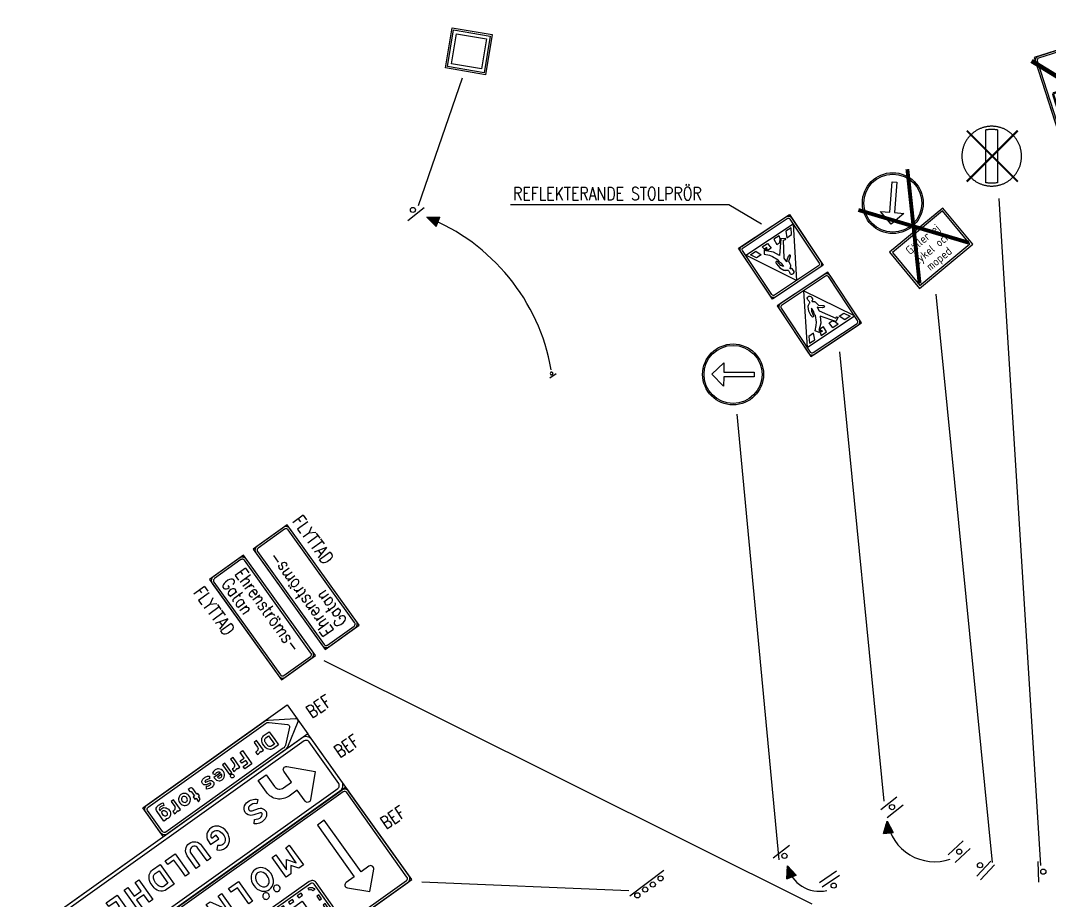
# Model space of a CAD drawing. Header units: metres. Extents: x 148128 to 148845, y 6395399 to 6395651.
# Drawn here: x 148128.3 to 148208.1, y 6395477.9 to 6395546.2 of the extents above; entities that cross this region are included whole.
import ezdxf
from ezdxf.enums import TextEntityAlignment as Align

# ---------------------------------------------------------------- set-up
doc = ezdxf.new("R2010")
doc.units = ezdxf.units.M
for name, color, linetype in [('M-BEF-SKYLTAR', 4, 'Continuous'), ('M-BEF-SKYLTAR-INMÄTT', 4, 'Continuous'), ('M-SKYLTAR', 3, 'Continuous')]:
    doc.layers.add(name, color=color, linetype=linetype)
doc.styles.add('ISO', font='iso.shx', dxfattribs={"height": 2.5})
doc.styles.add('SIMPLEX8', font='simplex.shx', dxfattribs={"width": 0.8})
doc.styles.add('TRAFIKAN', font='')
doc.styles.get('TRAFIKAN').set_extended_font_data('Swis721 BdOul BT')

# ---------------------------------------------------------------- blocks, each defined once
blk = doc.blocks.new('*U19')
blk.add_line((-0.397, 0.804), (-0.397, -0.796))
blk.add_circle((0, 0), 0.2)
blk = doc.blocks.new('*U18')
for p, q in [((-0.397, 0.804), (-0.397, -0.796)), ((0.397, 0.804), (0.397, -0.796))]:
    blk.add_line(p, q)
blk.add_circle((0, 0), 0.2)
blk = doc.blocks.new('A$C075E6345')
at = {"layer": 'M-SKYLTAR'}
h = blk.add_hatch(dxfattribs=at)
h.set_pattern_fill('ANSI31', color=1, scale=0.01, angle=20)
h.paths.add_polyline_path([(0, 0), (0, -1), (0.707, -0.707)])
at = {"layer": 'M-SKYLTAR', "color": 1}
for p, q in [((0, -1), (0, 0)), ((0, 0), (0.707, -0.707)), ((0, -1), (0.707, -0.707))]:
    blk.add_line(p, q, dxfattribs=at)
blk = doc.blocks.new('A$C0FEB2451')
at = {"layer": 'M-SKYLTAR'}
for points in [[(4.915, -5.398), (7.83, -3.982), (3.645, 4.636), (0.73, 3.22), (4.915, -5.398)], [(5.236, -5.242), (7.51, -4.138), (7.51, -4.138), (7.54, -4.119), (7.571, -4.1), (7.598, -4.075), (7.622, -4.052), (7.645, -4.025), (7.663, -3.996), (7.679, -3.964), (7.691, -3.931), (7.699, -3.899), (7.707, -3.868), (7.709, -3.831), (7.71, -3.799), (7.707, -3.761), (7.699, -3.729), (7.69, -3.694), (7.675, -3.661), (3.802, 4.312), (3.802, 4.312), (3.785, 4.347), (3.763, 4.376), (3.743, 4.402), (3.716, 4.425), (3.689, 4.447), (3.659, 4.468), (3.629, 4.482), (3.599, 4.495), (3.565, 4.506), (3.53, 4.513), (3.497, 4.517), (3.462, 4.515), (3.428, 4.511), (3.391, 4.505), (3.358, 4.493), (3.324, 4.48), (1.05, 3.376), (1.05, 3.376), (1.02, 3.357), (0.989, 3.338), (0.962, 3.313), (0.938, 3.29), (0.915, 3.263), (0.897, 3.234), (0.881, 3.202), (0.869, 3.169), (0.858, 3.136), (0.853, 3.106), (0.851, 3.069), (0.849, 3.032), (0.853, 2.999), (0.861, 2.967), (0.87, 2.932), (0.887, 2.896), (4.759, -5.077), (4.759, -5.077), (4.775, -5.109), (4.797, -5.138), (4.817, -5.164), (4.843, -5.191), (4.871, -5.209), (4.901, -5.23), (4.928, -5.245), (4.961, -5.257), (4.995, -5.268), (5.03, -5.275), (5.063, -5.279), (5.098, -5.277), (5.132, -5.273), (5.169, -5.267), (5.202, -5.255), (5.236, -5.242), (5.236, -5.242)], [(5.164, -5.095), (7.438, -3.99), (7.438, -3.99), (7.47, -3.967), (7.498, -3.942), (7.519, -3.912), (7.535, -3.88), (7.535, -3.88), (7.545, -3.843), (7.545, -3.803), (7.54, -3.767), (7.527, -3.733), (3.655, 4.24), (3.655, 4.24), (3.634, 4.274), (3.609, 4.302), (3.579, 4.323), (3.543, 4.341), (3.543, 4.341), (3.508, 4.347), (3.471, 4.349), (3.434, 4.343), (3.397, 4.33), (1.124, 3.225), (1.124, 3.225), (1.09, 3.205), (1.062, 3.18), (1.041, 3.15), (1.025, 3.118), (1.025, 3.118), (1.017, 3.078), (1.015, 3.041), (1.021, 3.005), (1.034, 2.968), (4.907, -5.006), (4.907, -5.006), (4.926, -5.036), (4.951, -5.064), (4.983, -5.088), (5.017, -5.103), (5.017, -5.103), (5.052, -5.109), (5.089, -5.111), (5.126, -5.105), (5.164, -5.095), (5.164, -5.095)], [(-0.096, 2.875), (-3.011, 1.459), (1.175, -7.159), (4.09, -5.743), (-0.096, 2.875)], [(-0.416, 2.719), (-2.69, 1.615), (-2.69, 1.615), (-2.721, 1.596), (-2.751, 1.577), (-2.779, 1.552), (-2.803, 1.528), (-2.826, 1.502), (-2.843, 1.473), (-2.86, 1.441), (-2.871, 1.408), (-2.88, 1.376), (-2.888, 1.344), (-2.89, 1.308), (-2.89, 1.276), (-2.888, 1.238), (-2.88, 1.206), (-2.871, 1.17), (-2.855, 1.138), (1.017, -6.835), (1.017, -6.835), (1.034, -6.87), (1.056, -6.899), (1.077, -6.925), (1.104, -6.948), (1.13, -6.97), (1.161, -6.991), (1.191, -7.005), (1.221, -7.018), (1.254, -7.029), (1.289, -7.036), (1.323, -7.04), (1.358, -7.038), (1.391, -7.034), (1.428, -7.028), (1.462, -7.016), (1.495, -7.003), (3.769, -5.899), (3.769, -5.899), (3.8, -5.88), (3.83, -5.861), (3.858, -5.836), (3.882, -5.813), (3.904, -5.786), (3.922, -5.757), (3.939, -5.726), (3.95, -5.692), (3.962, -5.659), (3.967, -5.629), (3.969, -5.592), (3.971, -5.555), (3.966, -5.522), (3.959, -5.49), (3.95, -5.455), (3.932, -5.419), (0.06, 2.554), (0.06, 2.554), (0.044, 2.586), (0.022, 2.615), (0.002, 2.641), (-0.023, 2.668), (-0.052, 2.686), (-0.082, 2.707), (-0.109, 2.722), (-0.142, 2.734), (-0.175, 2.745), (-0.21, 2.752), (-0.244, 2.755), (-0.279, 2.754), (-0.312, 2.75), (-0.349, 2.744), (-0.383, 2.732), (-0.416, 2.719), (-0.416, 2.719)], [(-0.345, 2.572), (-2.619, 1.467), (-2.619, 1.467), (-2.651, 1.444), (-2.678, 1.419), (-2.699, 1.389), (-2.716, 1.357), (-2.716, 1.357), (-2.726, 1.32), (-2.726, 1.28), (-2.72, 1.244), (-2.708, 1.21), (1.165, -6.763), (1.165, -6.763), (1.185, -6.797), (1.21, -6.825), (1.24, -6.846), (1.277, -6.864), (1.277, -6.864), (1.312, -6.87), (1.348, -6.872), (1.385, -6.866), (1.422, -6.853), (3.696, -5.748), (3.696, -5.748), (3.73, -5.728), (3.757, -5.703), (3.778, -5.673), (3.794, -5.641), (3.794, -5.641), (3.803, -5.601), (3.805, -5.565), (3.799, -5.528), (3.785, -5.491), (-0.087, 2.483), (-0.087, 2.483), (-0.106, 2.513), (-0.131, 2.541), (-0.163, 2.565), (-0.198, 2.58), (-0.198, 2.58), (-0.233, 2.586), (-0.27, 2.588), (-0.306, 2.582), (-0.345, 2.572), (-0.345, 2.572)]]:
    blk.add_lwpolyline(points, close=True, dxfattribs=at)
at = {"layer": 'M-SKYLTAR', "style": 'SIMPLEX8', "width": 0.8}
for s, rotation, p in [('Ehrenströms-', 115.98446, (5.877, -4.077)), ('Ehrenströms-', 295.98446, (-1.058, 1.554)), ('Gatan', 295.98446, (-2.217, 0.993)), ('Gatan', 115.98446, (7.036, -3.516))]:
    blk.add_text(s, height=1, rotation=rotation, dxfattribs=at).set_placement(p)
blk = doc.blocks.new('*U20')
for p, q in [((-0.797, 0.804), (-0.797, -0.796)), ((-0.397, 0.804), (-0.397, -0.796))]:
    blk.add_line(p, q)
blk.add_circle((0, 0), 0.2)
blk = doc.blocks.new('C1')
for points in [[(5.3, 5.36), (5.3, 5.5), (5.29, 5.64), (5.28, 5.77), (5.27, 5.91), (5.25, 6.05), (5.24, 6.18), (5.21, 6.31), (5.19, 6.44), (5.16, 6.57), (5.13, 6.7), (5.09, 6.83), (5.06, 6.96), (5.02, 7.08), (4.97, 7.21), (4.92, 7.33), (4.88, 7.45), (4.82, 7.57), (4.77, 7.69), (4.71, 7.8), (4.65, 7.92), (4.59, 8.03), (4.52, 8.14), (4.45, 8.25), (4.38, 8.36), (4.31, 8.46), (4.23, 8.57), (4.15, 8.67), (4.07, 8.78), (3.99, 8.87), (3.9, 8.97), (3.81, 9.06), (3.72, 9.16), (3.63, 9.25), (3.54, 9.33), (3.44, 9.42), (3.34, 9.5), (3.24, 9.58), (3.14, 9.66), (3.04, 9.74), (2.93, 9.81), (2.82, 9.88), (2.71, 9.95), (2.6, 10.02), (2.48, 10.08), (2.37, 10.14), (2.25, 10.2), (2.13, 10.25), (2.02, 10.31), (1.89, 10.36), (1.77, 10.4), (1.65, 10.45), (1.52, 10.49), (1.4, 10.52), (1.27, 10.56), (1.14, 10.59), (1.01, 10.62), (0.88, 10.64), (0.75, 10.67), (0.61, 10.68), (0.48, 10.7), (0.34, 10.71), (0.21, 10.72), (0.07, 10.73), (-0.07, 10.73), (-0.21, 10.73), (-0.35, 10.72), (-0.48, 10.71), (-0.62, 10.7), (-0.75, 10.68), (-0.89, 10.67), (-1.02, 10.64), (-1.15, 10.62), (-1.28, 10.59), (-1.41, 10.56), (-1.54, 10.52), (-1.66, 10.49), (-1.79, 10.45), (-1.91, 10.4), (-2.03, 10.36), (-2.16, 10.31), (-2.27, 10.25), (-2.39, 10.2), (-2.51, 10.14), (-2.62, 10.08), (-2.74, 10.02), (-2.85, 9.95), (-2.96, 9.88), (-3.07, 9.81), (-3.18, 9.74), (-3.28, 9.66), (-3.38, 9.58), (-3.48, 9.5), (-3.58, 9.42), (-3.68, 9.33), (-3.77, 9.25), (-3.86, 9.16), (-3.95, 9.06), (-4.04, 8.97), (-4.13, 8.87), (-4.21, 8.78), (-4.29, 8.67), (-4.37, 8.57), (-4.45, 8.46), (-4.52, 8.36), (-4.59, 8.25), (-4.66, 8.14), (-4.73, 8.03), (-4.79, 7.92), (-4.85, 7.8), (-4.91, 7.69), (-4.96, 7.57), (-5.02, 7.45), (-5.06, 7.33), (-5.11, 7.21), (-5.16, 7.08), (-5.2, 6.96), (-5.23, 6.83), (-5.27, 6.7), (-5.3, 6.57), (-5.33, 6.44), (-5.35, 6.31), (-5.38, 6.18), (-5.39, 6.05), (-5.41, 5.91), (-5.42, 5.77), (-5.43, 5.64), (-5.44, 5.5), (-5.44, 5.36), (-5.44, 5.22), (-5.43, 5.09), (-5.42, 4.95), (-5.41, 4.82), (-5.39, 4.68), (-5.38, 4.55), (-5.35, 4.42), (-5.33, 4.29), (-5.3, 4.16), (-5.27, 4.03), (-5.23, 3.9), (-5.2, 3.77), (-5.16, 3.65), (-5.11, 3.52), (-5.06, 3.4), (-5.02, 3.28), (-4.96, 3.16), (-4.91, 3.04), (-4.85, 2.93), (-4.79, 2.81), (-4.73, 2.7), (-4.66, 2.58), (-4.59, 2.47), (-4.52, 2.37), (-4.45, 2.26), (-4.37, 2.16), (-4.29, 2.05), (-4.21, 1.95), (-4.13, 1.86), (-4.04, 1.76), (-3.95, 1.67), (-3.86, 1.57), (-3.77, 1.48), (-3.68, 1.4), (-3.58, 1.31), (-3.48, 1.23), (-3.38, 1.15), (-3.28, 1.07), (-3.18, 0.99), (-3.07, 0.92), (-2.96, 0.85), (-2.85, 0.78), (-2.74, 0.71), (-2.62, 0.65), (-2.51, 0.59), (-2.39, 0.53), (-2.27, 0.48), (-2.16, 0.42), (-2.03, 0.37), (-1.91, 0.33), (-1.79, 0.28), (-1.66, 0.24), (-1.54, 0.21), (-1.41, 0.17), (-1.28, 0.14), (-1.15, 0.11), (-1.02, 0.09), (-0.89, 0.06), (-0.75, 0.05), (-0.62, 0.03), (-0.48, 0.02), (-0.35, 0.01), (-0.21, 0), (-0.07, 0), (0.07, 0), (0.21, 0.01), (0.34, 0.02), (0.48, 0.03), (0.61, 0.05), (0.75, 0.06), (0.88, 0.09), (1.01, 0.11), (1.14, 0.14), (1.27, 0.17), (1.4, 0.21), (1.52, 0.24), (1.65, 0.28), (1.77, 0.33), (1.89, 0.37), (2.02, 0.42), (2.13, 0.48), (2.25, 0.53), (2.37, 0.59), (2.48, 0.65), (2.6, 0.71), (2.71, 0.78), (2.82, 0.85), (2.93, 0.92), (3.04, 0.99), (3.14, 1.07), (3.24, 1.15), (3.34, 1.23), (3.44, 1.31), (3.54, 1.4), (3.63, 1.48), (3.72, 1.57), (3.81, 1.67), (3.9, 1.76), (3.99, 1.86), (4.07, 1.95), (4.15, 2.05), (4.23, 2.16), (4.31, 2.26), (4.38, 2.37), (4.45, 2.47), (4.52, 2.58), (4.59, 2.7), (4.65, 2.81), (4.71, 2.93), (4.77, 3.04), (4.82, 3.16), (4.88, 3.28), (4.92, 3.4), (4.97, 3.52), (5.02, 3.65), (5.06, 3.77), (5.09, 3.9), (5.13, 4.03), (5.16, 4.16), (5.19, 4.29), (5.21, 4.42), (5.24, 4.55), (5.25, 4.68), (5.27, 4.82), (5.28, 4.95), (5.29, 5.09), (5.3, 5.22), (5.3, 5.36), (5.3, 5.36)], [(-4.83, 6.39), (4.69, 6.39), (4.71, 6.27), (4.74, 6.14), (4.76, 6.01), (4.77, 5.88), (4.79, 5.75), (4.79, 5.62), (4.8, 5.49), (4.8, 5.36), (4.8, 5.23), (4.79, 5.1), (4.79, 4.97), (4.77, 4.84), (4.76, 4.71), (4.74, 4.58), (4.71, 4.46), (4.69, 4.33), (-4.83, 4.32), (-4.85, 4.45), (-4.87, 4.58), (-4.89, 4.71), (-4.91, 4.84), (-4.92, 4.97), (-4.93, 5.1), (-4.93, 5.23), (-4.93, 5.36), (-4.93, 5.49), (-4.93, 5.62), (-4.92, 5.75), (-4.91, 5.88), (-4.89, 6.01), (-4.87, 6.14), (-4.85, 6.27), (-4.82, 6.4), (-4.83, 6.39), (-4.83, 6.39)]]:
    blk.add_lwpolyline(points)
at = {"style": 'ISO'}
blk.add_attdef('Nr', text='', height=3, dxfattribs=at).set_placement((-0.03, 10.82), align=Align.BOTTOM_CENTER)
blk = doc.blocks.new('T22.3')
for points in [[(0, 8.43), (0, 0), (12.4, 0), (12.4, 8.43)], [(0.36, 8.08), (0.36, 0.36), (12.04, 0.36), (12.04, 8.08)]]:
    blk.add_lwpolyline(points, close=True)
at = {"style": 'ISO'}
blk.add_attdef('Nr', text='', height=3, dxfattribs=at).set_placement((5.24, 8.47), align=Align.BOTTOM_CENTER)
for tag, p in [('1 rad', (6.06, 5.68)), ('2 rad', (6.27, 3.38)), ('3 rad', (6.08, 1.12))]:
    blk.add_attdef(tag, text='', height=1.5, dxfattribs=at).set_placement(p, align=Align.CENTER)
blk = doc.blocks.new('*U55')
at = {"layer": 'M-BEF-SKYLTAR'}
for p, q in [((148202.472, 6395479.808), (148203.562, 6395480.979)), ((148202.764, 6395479.536), (148203.855, 6395480.707))]:
    blk.add_line(p, q, dxfattribs=at)
blk.add_circle((148202.729, 6395480.667), 0.2, dxfattribs=at)
blk = doc.blocks.new('*U56')
at = {"layer": 'M-BEF-SKYLTAR'}
for p, q in [((148191.599, 6395480.197), (148190.271, 6395479.306)), ((148191.822, 6395479.865), (148190.493, 6395478.974))]:
    blk.add_line(p, q, dxfattribs=at)
blk.add_circle((148191.376, 6395479.088), 0.2, dxfattribs=at)
blk = doc.blocks.new('*U58')
at = {"layer": 'M-BEF-SKYLTAR'}
blk.add_line((148207.225, 6395480.964), (148207.261, 6395479.365), dxfattribs=at)
blk.add_circle((148207.64, 6395480.17), 0.2, dxfattribs=at)
blk = doc.blocks.new('A$C5B286DB4')
at = {"layer": 'M-BEF-SKYLTAR'}
for points in [[(2.172, 1.028), (3.064, 1.45), (1.181, 5.427), (0.29, 5.005)], [(1.28, 0.606), (2.172, 1.028), (0.29, 5.005), (-0.602, 4.583)], [(0, 0), (1.28, 0.606), (-0.602, 4.583), (-1.882, 3.977)]]:
    blk.add_lwpolyline(points, close=True, dxfattribs=at)
for points in [[(2.313, 1.095), (2.923, 1.383, 0.414214), (2.997, 1.591), (1.248, 5.286, 0.414214), (1.04, 5.36), (0.431, 5.072, 0.414214), (0.356, 4.864), (2.105, 1.169, 0.414214)], [(2.282, 1.16), (2.892, 1.448, 0.414214), (2.932, 1.56), (1.183, 5.255, 0.414214), (1.071, 5.295), (0.461, 5.007, 0.414214), (0.421, 4.895), (2.17, 1.2, 0.414214)], [(1.421, 0.673), (2.031, 0.961, 0.414214), (2.105, 1.169), (0.356, 4.864, 0.414214), (0.149, 4.938), (-0.461, 4.65, 0.414214), (-0.536, 4.442), (1.213, 0.747, 0.414214)], [(1.39, 0.738), (2, 1.026, 0.414214), (2.04, 1.138), (0.291, 4.833, 0.414214), (0.179, 4.873), (-0.431, 4.584, 0.414214), (-0.471, 4.473), (1.278, 0.778, 0.414214)], [(0.141, 0.067), (1.139, 0.539, 0.414214), (1.213, 0.747), (-0.536, 4.442, 0.414214), (-0.743, 4.516), (-1.741, 4.044, 0.414214), (-1.816, 3.836), (-0.067, 0.141, 0.414214)], [(0.11, 0.132), (1.108, 0.604, 0.414214), (1.148, 0.716), (-0.601, 4.411, 0.414214), (-0.713, 4.451), (-1.711, 3.979, 0.414214), (-1.751, 3.867), (-0.002, 0.172, 0.414214)], [(-0.202, 2.374), (-0.219, 2.405, 0.906736), (-0.388, 2.733), (-0.391, 2.74, 0.433048), (-0.494, 2.478, 0.116459), (-0.439, 2.408), (-0.499, 2.321), (-0.547, 2.32), (-0.592, 2.358, 0.804445), (-0.62, 2.337, 0.009204), (-0.565, 2.215, 0.801357), (-0.54, 2.22, 0.02244), (-0.539, 2.3), (-0.491, 2.301), (-0.348, 1.998), (-0.414, 1.994, -0.669289), (-0.489, 2.008), (-0.489, 2.009), (-0.496, 2.045), (-0.498, 2.055), (-0.519, 2.052), (-0.517, 2.041), (-0.509, 2.005), (-0.509, 2.004, 0.606183), (-0.404, 1.974), (-0.229, 1.984, 0.133919), (-0.213, 1.883), (-0.205, 1.887, 1.642915), (-0.002, 2.146), (-0.001, 2.154, 0.406999), (-0.226, 2.005), (-0.256, 2.003), (-0.183, 2.262, 0.590091), (-0.134, 2.35), (-0.103, 2.378), (-0.098, 2.366), (-0.079, 2.375), (-0.101, 2.423), (-0.12, 2.414), (-0.112, 2.397), (-0.147, 2.365, 0.253943)], [(-0.339, 2.551, -1.581382), (-0.3, 2.55), (-0.233, 2.431, 3.050549), (-0.417, 2.44)], [(-0.473, 2.322), (-0.422, 2.396, 0.20929), (-0.268, 2.374, 0.04961), (-0.232, 2.387), (-0.22, 2.364, 0.189784), (-0.24, 2.327), (-0.468, 2.322)], [(-0.323, 2.539), (-0.4, 2.428, 0.255727), (-0.251, 2.421), (-0.316, 2.538)], [(-0.267, 2.277), (-0.286, 2.268), (-0.263, 2.221), (-0.245, 2.23), (-0.251, 2.243), (-0.217, 2.274, 0.069255), (-0.203, 2.266), (-0.278, 2.002), (-0.326, 1.999), (-0.469, 2.301), (-0.239, 2.307, 0.083293), (-0.231, 2.289), (-0.26, 2.263)], [(-0.097, 2.012, -0.315235), (-0.027, 1.968, -1.002277), (-0.046, 1.96, 0.30119), (-0.092, 1.992), (-0.19, 1.986, 28.997439), (-0.186, 2.007), (-0.097, 2.012)], [(2.55, 1.846), (2.276, 1.944), (2.178, 1.67, 0.668179), (2.23, 1.623), (2.343, 1.676), (2.459, 1.431), (2.557, 1.477), (2.441, 1.722), (2.553, 1.776, 0.668179)], [(1.447, 1.022), (1.72, 0.924), (1.818, 1.198, 0.668179), (1.766, 1.245), (1.653, 1.192), (1.538, 1.437), (1.44, 1.391), (1.555, 1.146), (1.443, 1.092, 0.668179)]]:
    blk.add_lwpolyline(points, format="xyb", close=True, dxfattribs=at)
at = {"layer": 'M-BEF-SKYLTAR', "flags": 128}
for points in [[(0.397, 1.683), (-0.257, 1.373, -0.414214), (-0.407, 1.427), (-0.966, 2.608, -0.414214), (-0.912, 2.757), (-0.258, 3.067, -0.414214), (-0.109, 3.013), (0.45, 1.832, -0.414214)], [(0.381, 1.716), (-0.273, 1.407, -0.414214), (-0.373, 1.443), (-0.932, 2.624, -0.414214), (-0.896, 2.723), (-0.242, 3.033, -0.414214), (-0.143, 2.997), (0.416, 1.816, -0.414214)]]:
    blk.add_lwpolyline(points, format="xyb", close=True, dxfattribs=at)
at = {"layer": 'M-BEF-SKYLTAR', "char_height": 0.4, "attachment_point": 1, "rotation": 115.3286, "style": 'TRAFIKAN'}
for s, insert in [('Centrum', (1.931, 2.122)), ('Mölndal', (1.067, 1.713))]:
    blk.add_mtext_dynamic_manual_height_columns(s, width=5.21115, gutter_width=1, heights=[0], dxfattribs=dict(at, insert=insert))
blk = doc.blocks.new('A$C64650B44')
at = {"layer": 'M-BEF-SKYLTAR'}
for points in [[(-0.07, 4.38), (-5.671, 0.385), (-6.469, 1.504), (-0.868, 5.499)], [(1.405, 2.311), (-0.07, 4.38), (-11.214, -3.569), (-9.739, -5.638)], [(-2.237, 3.218), (-2.516, 3.019), (-2.582, 3.112), (-2.396, 3.244), (-2.469, 3.346), (-2.624, 3.235), (-2.691, 3.328), (-2.535, 3.439), (-2.693, 3.66), (-2.6, 3.727), (-2.387, 3.427)], [(-3.114, 2.801), (-3.021, 2.867), (-3.285, 3.238), (-3.378, 3.172)], [(3.963, -1.275), (1.405, 2.311), (-9.739, -5.638), (-7.182, -9.224)], [(-0.927, -0.043), (-0.788, 0.056), (-0.244, -0.707), (-0.419, -0.832), (-0.729, -0.728), (-0.733, -1.056), (-0.908, -1.181), (-1.452, -0.418), (-1.313, -0.318), (-0.902, -0.894), (-0.898, -0.492), (-0.516, -0.619)], [(-5.042, -0.828), (-5.262, -0.519), (-5.505, -0.691), (-5.604, -0.552), (-5.223, -0.28), (-4.679, -1.043), (-4.818, -1.142)], [(-6.632, -1.285), (-6.088, -2.048), (-6.227, -2.147), (-6.431, -1.86), (-6.714, -2.062), (-6.509, -2.349), (-6.648, -2.448), (-7.193, -1.685), (-7.053, -1.586), (-6.813, -1.923), (-6.531, -1.721), (-6.771, -1.385)], [(-2.584, -1.902), (-2.804, -1.592), (-3.047, -1.765), (-3.146, -1.626), (-2.765, -1.354), (-2.22, -2.117), (-2.36, -2.216)], [(-6.927, -2.647), (-7.344, -2.944), (-7.443, -2.805), (-7.165, -2.607), (-7.274, -2.454), (-7.507, -2.621), (-7.606, -2.482), (-7.373, -2.315), (-7.511, -2.122), (-7.789, -2.321), (-7.888, -2.181), (-7.471, -1.884)], [(-2.871, -2.581), (-3.028, -2.693), (-3.686, -2.397), (-3.324, -2.904), (-3.463, -3.003), (-4.008, -2.24), (-3.857, -2.133), (-3.185, -2.435), (-3.554, -1.917), (-3.415, -1.818)], [(-0.324, -1.8), (-0.477, -1.909), (-0.422, -1.985), (-0.27, -1.876)], [(0.463, -2.016), (0.354, -1.863), (0.278, -1.918), (0.387, -2.07)], [(-1.011, -2.29), (-1.163, -2.399), (-1.109, -2.475), (-0.956, -2.366)], [(-0.667, -2.045), (-0.82, -2.154), (-0.765, -2.23), (-0.613, -2.121)], [(0.26, -2.88), (-0.157, -3.178), (-0.257, -3.038), (0.022, -2.84), (-0.087, -2.687), (-0.321, -2.854), (-0.42, -2.715), (-0.187, -2.548), (-0.324, -2.355), (-0.602, -2.554), (-0.702, -2.415), (-0.284, -2.117)], [(0.708, -2.359), (0.599, -2.206), (0.523, -2.261), (0.631, -2.413)], [(-1.697, -2.779), (-1.85, -2.888), (-1.795, -2.965), (-1.643, -2.856)], [(-1.354, -2.535), (-1.506, -2.643), (-1.452, -2.72), (-1.3, -2.611)], [(-8.434, -3.722), (-8.852, -4.02), (-8.951, -3.881), (-8.673, -3.682), (-8.782, -3.53), (-9.015, -3.696), (-9.114, -3.557), (-8.881, -3.391), (-9.018, -3.198), (-9.297, -3.396), (-9.396, -3.257), (-8.978, -2.959)], [(-5.124, -4.188), (-5.91, -3.597), (-5.764, -3.493), (-5.621, -3.601), (-5.31, -3.379), (-5.365, -3.209), (-5.219, -3.105), (-4.917, -4.04)], [(0.149, -3.189), (-0.004, -3.298), (0.051, -3.374), (0.203, -3.266)], [(0.492, -2.944), (0.34, -3.053), (0.394, -3.129), (0.547, -3.021)], [(-9.112, -4.205), (-9.269, -4.317), (-9.927, -4.022), (-9.565, -4.529), (-9.704, -4.628), (-10.248, -3.865), (-10.098, -3.757), (-9.426, -4.06), (-9.795, -3.542), (-9.656, -3.443)], [(-5.255, -3.55), (-5.116, -3.979), (-5.477, -3.709)], [(-1.826, -3.648), (-1.935, -3.495), (-2.011, -3.55), (-1.902, -3.702)], [(-0.194, -3.434), (-0.347, -3.543), (-0.293, -3.619), (-0.14, -3.51)], [(-6.034, -4.363), (-6.255, -4.053), (-6.497, -4.226), (-6.597, -4.087), (-6.215, -3.815), (-5.671, -4.578), (-5.81, -4.677)], [(-2.857, -3.952), (-2.718, -3.853), (-2.174, -4.616), (-2.349, -4.741), (-2.66, -4.637), (-2.663, -4.965), (-2.838, -5.09), (-3.382, -4.327), (-3.243, -4.227), (-2.832, -4.803), (-2.828, -4.401), (-2.447, -4.528)], [(-1.581, -3.991), (-1.69, -3.839), (-1.766, -3.893), (-1.657, -4.046)], [(-0.881, -3.924), (-1.034, -4.033), (-0.979, -4.109), (-0.827, -4)], [(-0.538, -3.679), (-0.69, -3.788), (-0.636, -3.864), (-0.483, -3.755)], [(-3.594, -5.629), (-4.381, -5.039), (-4.235, -4.935), (-4.091, -5.042), (-3.781, -4.821), (-3.836, -4.65), (-3.69, -4.546), (-3.388, -5.482)], [(-3.726, -4.991), (-3.587, -5.421), (-3.948, -5.15)], [(-4.505, -5.804), (-4.726, -5.495), (-4.968, -5.668), (-5.067, -5.528), (-4.686, -5.256), (-4.142, -6.019), (-4.281, -6.119)], [(-5.478, -5.821), (-5.339, -5.722), (-4.795, -6.485), (-4.97, -6.61), (-5.28, -6.506), (-5.284, -6.834), (-5.459, -6.959), (-6.003, -6.196), (-5.864, -6.097), (-5.453, -6.673), (-5.449, -6.27), (-5.067, -6.397)]]:
    blk.add_lwpolyline(points, close=True, dxfattribs=at)
for points in [[(-1.763, 4.861, -0.140706), (-1.611, 4.915), (-0.551, 4.979, -0.258445), (-0.469, 4.94, -0.258445), (-0.459, 4.849), (-0.864, 3.868, -0.140706), (-0.965, 3.741), (-5.518, 0.494, -0.414214), (-5.78, 0.538), (-6.36, 1.352, -0.414214), (-6.317, 1.613)], [(-1.709, 4.784, -0.18288), (-1.572, 4.82), (-0.861, 4.746, -0.215043), (-0.795, 4.707, -0.215043), (-0.78, 4.632), (-0.941, 3.935, -0.18288), (-1.02, 3.818), (-5.573, 0.57, -0.414214), (-5.704, 0.592), (-6.284, 1.406, -0.414214), (-6.262, 1.537)], [(-1.207, 3.953), (-1.401, 3.814, -0.181102), (-1.548, 3.773, -0.204724), (-1.725, 3.863, -0.062992), (-1.823, 4.001, -0.188976), (-1.849, 4.195, -0.188976), (-1.764, 4.323), (-1.569, 4.462), (-1.356, 4.163)], [(1.242, 2.54), (0.093, 4.151, 0.414214), (-0.299, 4.217), (-10.986, -3.406, 0.414214), (-11.051, -3.798), (-9.902, -5.409, 0.414214), (-9.51, -5.475), (1.177, 2.148, 0.414214)], [(1.128, 2.458), (-0.021, 4.069, 0.414214), (-0.217, 4.102), (-10.904, -3.52, 0.414214), (-10.937, -3.716), (-9.788, -5.327, 0.414214), (-9.592, -5.36), (1.095, 2.262, 0.414214)], [(-2.057, 4.114), (-2.15, 4.048), (-2.018, 3.862, -0.228346), (-2.014, 3.743, -0.149606), (-2.057, 3.69, -0.110236), (-2.094, 3.672), (-2.026, 3.576, 0.188976), (-1.904, 3.704), (-1.885, 3.677), (-1.792, 3.743)], [(-1.596, 4.303), (-1.365, 3.98), (-1.468, 3.907, -0.184923), (-1.539, 3.887, -0.211264), (-1.639, 3.938, -0.064681), (-1.723, 4.056, -0.193162), (-1.737, 4.169, -0.194432), (-1.698, 4.23)], [(-2.971, 3.462), (-3.064, 3.396), (-2.932, 3.21, -0.228346), (-2.928, 3.091, -0.149606), (-2.971, 3.038, -0.110236), (-3.008, 3.02), (-2.94, 2.924, 0.188976), (-2.819, 3.052), (-2.799, 3.025), (-2.707, 3.091)], [(-3.345, 2.917, 0.244094), (-3.536, 3.02, 0.165354), (-3.665, 2.978, 0.17121), (-3.769, 2.836), (-3.662, 2.8, -0.232358), (-3.58, 2.898, -0.314961), (-3.456, 2.87), (-3.716, 2.684), (-3.695, 2.654, 0.232073), (-3.511, 2.56, 0.1586), (-3.387, 2.598, 0.1586), (-3.31, 2.703, 0.244094)], [(-3.575, 2.694, 0.850394), (-3.416, 2.808)], [(-2.94, 2.78, -1), (-3.057, 2.696, -1)], [(0.219, 2.924), (0.034, 1.818, -0.668179), (-0.177, 1.77), (-0.477, 2.191), (-0.791, 1.966, -0.414214), (-1.675, 2.114), (-1.995, 2.563), (-1.681, 2.787), (-1.361, 2.339, 0.414214), (-1.015, 2.281), (-0.701, 2.505), (-1.001, 2.926, -0.668179), (-0.887, 3.109)], [(-3.882, 2.627, 0.11811), (-3.992, 2.598, 0.094488), (-4.05, 2.552, 0.181102), (-4.06, 2.528, 0.535433), (-4.024, 2.503), (-3.877, 2.563, -0.700787), (-3.731, 2.378, -0.07874), (-3.787, 2.316, -0.181102), (-4, 2.236), (-4.003, 2.347, 0.165354), (-3.856, 2.407, 0.094488), (-3.833, 2.432, 0.645669), (-3.86, 2.463, 0.023622), (-3.871, 2.459), (-4.007, 2.403, -0.566929), (-4.181, 2.54, -0.173228), (-4.125, 2.639, -0.062992), (-4.026, 2.709, -0.133858), (-3.887, 2.741)], [(3.854, -1.122), (1.514, 2.158, 0.414214), (1.253, 2.202), (-9.586, -5.529, 0.414214), (-9.63, -5.79), (-7.291, -9.071, 0.414214), (-7.029, -9.115), (3.81, -1.384, 0.414214)], [(3.778, -1.177), (1.438, 2.104, 0.414214), (1.307, 2.126), (-9.532, -5.605, 0.414214), (-9.554, -5.736), (-7.214, -9.017, 0.414214), (-7.084, -9.038), (3.756, -1.307, 0.414214)], [(-4.825, 1.603, 0.141732), (-4.718, 1.643, 0.141732), (-4.645, 1.731, 0.188976), (-4.635, 1.9, 0.11811), (-4.726, 2.021, 0.188976), (-4.886, 2.069, 0.141732), (-4.993, 2.029, 0.141732), (-5.066, 1.941, 0.188976), (-5.073, 1.773, 0.11811), (-4.988, 1.649, 0.188976)], [(-4.38, 2.038), (-4.533, 2.253, 0.440945), (-4.641, 2.271), (-4.707, 2.224), (-4.641, 2.131), (-4.626, 2.142, -0.456693), (-4.59, 2.136), (-4.472, 1.971), (-4.519, 1.938), (-4.453, 1.845), (-4.445, 1.851), (-4.406, 1.879), (-4.308, 1.741), (-4.247, 1.852), (-4.313, 1.945), (-4.276, 1.971), (-4.342, 2.064)], [(-5.828, 1.433), (-5.8, 1.395, -0.122739), (-5.763, 1.457, -0.123245), (-5.694, 1.506, -0.212598), (-5.524, 1.488, -0.19338), (-5.398, 1.311, -0.181102), (-5.426, 1.161, -0.146769), (-5.505, 1.095, -0.137297), (-5.578, 1.083), (-5.559, 1.056), (-5.652, 0.99), (-5.921, 1.367, -0.322835), (-5.93, 1.532, -0.086614), (-5.84, 1.628, -0.11811), (-5.677, 1.703), (-5.661, 1.598, 0.125984), (-5.788, 1.543, 0.086614), (-5.827, 1.502, 0.275591)], [(-5.276, 1.818), (-5.369, 1.752), (-5.236, 1.566, -0.228346), (-5.233, 1.447, -0.149606), (-5.276, 1.394, -0.110236), (-5.313, 1.376), (-5.245, 1.28, 0.188976), (-5.123, 1.408), (-5.104, 1.381), (-5.011, 1.447)], [(-4.927, 1.936, 0.15748), (-4.96, 1.894, 0.165354), (-4.966, 1.813, 0.15748), (-4.912, 1.739, 0.165354), (-4.834, 1.718, 0.15748), (-4.784, 1.736, 0.15748), (-4.751, 1.777, 0.165354), (-4.745, 1.858, 0.15748), (-4.798, 1.933, 0.165354), (-4.876, 1.954, 0.15748)], [(-1.921, 1.318), (-2.167, 1.232, -0.19685), (-2.39, 1.242, -0.275591), (-2.541, 1.453, -0.259843), (-2.443, 1.705, -0.251969), (-2.007, 1.834), (-2.042, 1.666, 0.259161), (-2.329, 1.578, 0.289023), (-2.371, 1.471, 0.296207), (-2.32, 1.398, 0.201408), (-2.224, 1.393), (-1.981, 1.479, -0.533601), (-1.668, 1.249, -0.18725), (-1.761, 1.037, -0.227231), (-2.156, 0.891), (-2.14, 1.062, 0.228346), (-1.883, 1.157, 0.188976), (-1.839, 1.256, 0.525587)], [(-5.723, 1.287, -0.297436), (-5.707, 1.384, -0.220472), (-5.645, 1.411, -0.192454), (-5.56, 1.367, -0.099213), (-5.538, 1.338, -0.192454), (-5.525, 1.243, -0.220472), (-5.57, 1.193, -0.289714), (-5.67, 1.212)], [(-3.568, 0.053), (-3.597, -0.116, 0.220472), (-3.265, -0.049, 0.212598), (-3.111, 0.21, 0.181102), (-3.212, 0.578, 0.181102), (-3.527, 0.793, 0.212598), (-3.822, 0.732, 0.401575), (-3.942, 0.226), (-3.84, 0.083), (-3.521, 0.31), (-3.621, 0.449), (-3.8, 0.321, -0.354331), (-3.75, 0.574, -0.03937), (-3.723, 0.593, -0.228346), (-3.556, 0.624, -0.173228), (-3.351, 0.479, -0.173228), (-3.28, 0.238, -0.228346), (-3.364, 0.09, -0.23622)], [(1.464, -1.595), (2.339, -1.742), (2.486, -0.867, 0.668179), (2.302, -0.753), (1.994, -0.973), (0.57, 1.024), (0.3, 0.832), (1.725, -1.165), (1.416, -1.385, 0.668179)], [(-4.609, -0.249), (-4.257, -0.742), (-4.396, -0.842), (-4.748, -0.348, -1), (-4.191, 0.049), (-3.839, -0.445), (-3.979, -0.544), (-4.331, -0.05, 1)], [(-5.257, -1.456), (-5.549, -1.664, -0.181102), (-5.769, -1.726, -0.204724), (-6.035, -1.591, -0.062992), (-6.182, -1.384, -0.188976), (-6.22, -1.093, -0.188976), (-6.093, -0.901), (-5.801, -0.693), (-5.481, -1.142)], [(-5.841, -0.932), (-5.496, -1.416), (-5.649, -1.526, -0.184923), (-5.756, -1.556, -0.211264), (-5.906, -1.478, -0.064681), (-6.032, -1.302, -0.193162), (-6.054, -1.132, -0.194432), (-5.994, -1.041)], [(-1.821, -0.816, 0.212598), (-2.116, -0.878, 0.212598), (-2.27, -1.136, 0.181102), (-2.169, -1.505, 0.181102), (-1.854, -1.72, 0.212598), (-1.559, -1.658, 0.212598), (-1.405, -1.4, 0.181102), (-1.505, -1.031, 0.181102)], [(-1.815, -1.553, 0.210932), (-1.658, -1.519, 0.210932), (-1.575, -1.382, 0.180063), (-1.644, -1.13, 0.180063), (-1.859, -0.983, 0.210932), (-2.017, -1.017, 0.210932), (-2.1, -1.154, 0.180063), (-2.03, -1.406, 0.180063)], [(1.119, -2.613), (0.248, -1.392, 0.414214), (-0.013, -1.348), (-2.378, -3.035, 0.414214), (-2.422, -3.296), (-1.551, -4.517, 0.414214), (-1.29, -4.561), (1.075, -2.874, 0.414214)], [(1.042, -2.667), (0.172, -1.446, 0.414214), (0.041, -1.424), (-2.324, -3.111, 0.414214), (-2.346, -3.242), (-1.475, -4.463, 0.414214), (-1.344, -4.484), (1.02, -2.798, 0.414214)], [(-1.348, -1.508, 1), (-1.198, -1.719, 1)], [(0.128, -1.708, 0.414214), (-0.003, -1.686), (-0.057, -1.61, -0.414214), (0.204, -1.653)], [(-1.765, -1.806, 1), (-1.615, -2.017, 1)], [(-7.604, -3.13), (-7.896, -3.338, -0.181102), (-8.116, -3.4, -0.204724), (-8.382, -3.265, -0.062992), (-8.529, -3.058, -0.188976), (-8.567, -2.767, -0.188976), (-8.44, -2.575), (-8.148, -2.367), (-7.828, -2.816)], [(-8.188, -2.605), (-7.843, -3.09), (-7.996, -3.2, -0.184923), (-8.103, -3.23, -0.211264), (-8.253, -3.152, -0.064681), (-8.379, -2.976, -0.193162), (-8.4, -2.806, -0.194432), (-8.341, -2.715)], [(-3.818, -3.256), (-4.11, -3.464, -0.181102), (-4.329, -3.526, -0.204724), (-4.595, -3.391, -0.062992), (-4.742, -3.184, -0.188976), (-4.781, -2.893, -0.188976), (-4.654, -2.701), (-4.362, -2.493), (-4.042, -2.942)], [(-4.402, -2.732), (-4.056, -3.216), (-4.21, -3.326, -0.184923), (-4.317, -3.356, -0.211264), (-4.466, -3.278, -0.064681), (-4.592, -3.103, -0.193162), (-4.614, -2.932, -0.194432), (-4.555, -2.841)], [(-0.929, -2.793, 0.23622), (-1.22, -2.784, 0.07874), (-1.377, -2.896, 0.23622), (-1.467, -3.178, 0.220472), (-1.327, -3.375, 0.23622), (-1.031, -3.381, 0.07874), (-0.883, -3.275, -0.165354), (-0.927, -3.726), (-0.73, -3.586, 0.102362), (-0.72, -3.172, 0.102362), (-0.818, -2.911, 0.11811)], [(0.781, -2.623, -0.414214), (0.759, -2.754), (0.814, -2.83, 0.414214), (0.857, -2.569)], [(-2.062, -3.155, 0.414214), (-2.084, -3.286), (-2.161, -3.34, -0.414214), (-2.117, -3.079)], [(-1.005, -2.943, 0.23622), (-1.155, -2.941, 0.086614), (-1.254, -3.012, 0.23622), (-1.301, -3.154, 0.220472), (-1.247, -3.23, 0.23622), (-1.097, -3.232, 0.086614), (-0.998, -3.161, 0.23622), (-0.951, -3.019, 0.220472)], [(-1.301, -4.223, -0.414214), (-1.431, -4.201), (-1.508, -4.256, 0.414214), (-1.246, -4.299)], [(-6.372, -6.594, 0.212598), (-6.667, -6.656, 0.212598), (-6.821, -6.914, 0.181102), (-6.72, -7.283, 0.181102), (-6.405, -7.498, 0.212598), (-6.11, -7.437, 0.212598), (-5.956, -7.178, 0.181102), (-6.056, -6.809, 0.181102)], [(-6.366, -7.331, 0.210932), (-6.209, -7.297, 0.210932), (-6.126, -7.16, 0.180063), (-6.195, -6.909, 0.180063), (-6.41, -6.761, 0.210932), (-6.567, -6.795, 0.210932), (-6.651, -6.933, 0.180063), (-6.581, -7.184, 0.180063)], [(-6.316, -7.584, 1), (-6.166, -7.795, 1)], [(-5.899, -7.286, 1), (-5.748, -7.497, 1)]]:
    blk.add_lwpolyline(points, format="xyb", close=True, dxfattribs=at)
blk = doc.blocks.new('RIVS')
at = {"color": 1, "const_width": 0.1, "flags": 128}
for points in [[(-1.237, -1.237), (1.237, 1.237)], [(-1.237, 1.237), (1.237, -1.237)]]:
    blk.add_lwpolyline(points, dxfattribs=at)

msp = doc.modelspace()

# ---------------------------------------------------------------- linework, layer by layer
at = {"layer": 'M-BEF-SKYLTAR'}
for p, q in [((148207.457, 6395480.655), (148204.216, 6395532.392)), ((148203.701, 6395480.888), (148199.326, 6395524.958)), ((148159.408, 6395479.376), (148175.47, 6395478.713))]:
    msp.add_line(p, q, dxfattribs=at)
msp.add_lwpolyline([(148196.086, 6395531.291), (148196.81, 6395531.234), (148195.834, 6395530.399), (148194.999, 6395531.376), (148195.724, 6395531.319), (148195.908, 6395533.674), (148196.27, 6395533.646)], close=True, dxfattribs=at)
for radius in [2.362, 2.252]:
    msp.add_circle((148195.961, 6395532.029), radius, dxfattribs=at)
at = {"layer": 'M-BEF-SKYLTAR-INMÄTT'}
for p, q in [((148169.348, 6395518.465), (148169.835, 6395518.813)), ((148175.569, 6395478.296), (148178.185, 6395480.277)), ((148175.569, 6395478.296), (148178.185, 6395480.277))]:
    msp.add_line(p, q, dxfattribs=at)
msp.add_lwpolyline([(148169.491, 6395518.921, 1), (148169.489, 6395518.703, 1)], format="xyb", close=True, dxfattribs=at)
for centre in [(148177.34, 6395479.172), (148177.34, 6395479.172), (148177.944, 6395479.648), (148177.944, 6395479.648), (148176.141, 6395478.332), (148176.141, 6395478.332), (148176.75, 6395478.784), (148176.75, 6395478.784)]:
    msp.add_circle(centre, 0.2, dxfattribs=at)
at = {"layer": 'M-SKYLTAR', "color": 1}
for p, q in [((148159.152, 6395531.842), (148162.565, 6395541.758)), ((148195.288, 6395485.628), (148191.856, 6395520.499)), ((148187.139, 6395481.084), (148183.894, 6395515.661)), ((148151.81, 6395496.542), (148189.677, 6395477.677))]:
    msp.add_line(p, q, dxfattribs=at)
at = {"layer": 'M-SKYLTAR'}
for points in [[(148161.255, 6395542.512), (148161.775, 6395545.618), (148164.881, 6395545.098), (148164.361, 6395541.992)], [(148161.406, 6395542.62), (148161.882, 6395545.467), (148164.73, 6395544.99), (148164.253, 6395542.143)], [(148161.708, 6395542.835), (148162.098, 6395545.165), (148164.428, 6395544.775), (148164.038, 6395542.445)], [(148190.552, 6395527.207), (148186.619, 6395524.59), (148184.001, 6395528.523), (148187.935, 6395531.14)], [(148188.219, 6395530.429), (148188.498, 6395526.03), (148184.548, 6395527.987)], [(148187.221, 6395529.262), (148187.134, 6395529.503), (148186.719, 6395529.227), (148186.951, 6395528.819), (148187.203, 6395528.987)], [(148188.065, 6395530.122), (148187.65, 6395529.846), (148187.743, 6395529.346), (148188.099, 6395529.583)], [(148186.204, 6395528.416), (148186.178, 6395528.583), (148186.001, 6395528.465), (148185.821, 6395528.629), (148186.236, 6395528.905), (148186.522, 6395528.534), (148186.241, 6395528.347), (148186.152, 6395528.361)], [(148184.909, 6395528.023), (148185.325, 6395528.299), (148185.749, 6395528.02), (148185.394, 6395527.783)], [(148190.919, 6395526.674), (148186.986, 6395524.057), (148189.603, 6395520.124), (148193.536, 6395522.741)], [(148192.99, 6395523.278), (148189.039, 6395525.234), (148189.319, 6395520.835)], [(148192.647, 6395523.255), (148192.232, 6395522.978), (148191.807, 6395523.258), (148192.163, 6395523.494)], [(148190.355, 6395522.197), (148190.499, 6395522.109), (148190.321, 6395521.991), (148190.403, 6395521.761), (148190.818, 6395522.038), (148190.586, 6395522.445), (148190.305, 6395522.258), (148190.283, 6395522.171)], [(148191.527, 6395522.808), (148191.717, 6395522.635), (148191.301, 6395522.359), (148191.015, 6395522.73), (148191.267, 6395522.898)], [(148189.492, 6395521.155), (148189.907, 6395521.431), (148189.813, 6395521.931), (148189.457, 6395521.694)], [(148182.839, 6395518.562), (148182.835, 6395517.835), (148181.931, 6395518.749), (148182.845, 6395519.652), (148182.841, 6395518.926), (148185.203, 6395518.912), (148185.201, 6395518.548)]]:
    msp.add_lwpolyline(points, close=True, dxfattribs=at)
at = {"layer": 'M-SKYLTAR', "color": 1, "flags": 128}
msp.add_lwpolyline([(148166.309, 6395531.935), (148183.231, 6395531.935), (148185.763, 6395530.411)], dxfattribs=at)
at = {"layer": 'M-SKYLTAR'}
for points in [[(148190.29, 6395527.033), (148186.881, 6395524.765, -0.414214), (148186.444, 6395524.853), (148184.176, 6395528.261, -0.414214), (148184.264, 6395528.698), (148187.672, 6395530.966, -0.414214), (148188.109, 6395530.878), (148190.377, 6395527.47, -0.414214)], [(148190.202, 6395527.164), (148186.794, 6395524.896, -0.414214), (148186.575, 6395524.94), (148184.307, 6395528.348, -0.414214), (148184.351, 6395528.567), (148187.76, 6395530.835, -0.414214), (148187.978, 6395530.791), (148190.246, 6395527.382, -0.414214)], [(148187.581, 6395526.816, 0.07968), (148187.658, 6395526.82, -0.017152), (148187.784, 6395526.838, -0.198416), (148187.849, 6395526.827, -0.096523), (148187.906, 6395526.76, -0.0442), (148187.94, 6395526.664, 0.100027), (148188.01, 6395526.553, 0.278479), (148188.157, 6395526.518, 0.259025), (148188.309, 6395526.644, 0.285135), (148188.264, 6395526.798, -0.086785), (148188.236, 6395526.835, 0.256438), (148188.105, 6395526.954, 0.133973), (148188.056, 6395526.937, -0.36253), (148188.004, 6395526.937, -0.219716), (148187.993, 6395526.969, -0.014621), (148188.033, 6395527.095, 0.057331), (148188.049, 6395527.168, 0.104873), (148188.032, 6395527.238), (148187.905, 6395527.519), (148188.029, 6395527.908), (148188.03, 6395527.912, 0.976671), (148187.895, 6395527.96), (148187.863, 6395527.874), (148187.832, 6395527.879), (148187.73, 6395527.592), (148187.736, 6395527.483), (148187.53, 6395527.749), (148187.493, 6395529.152), (148187.628, 6395529.205), (148187.651, 6395529.296), (148187.267, 6395529.262), (148187.183, 6395527.975), (148186.7, 6395528.229), (148186.117, 6395528.319), (148186.098, 6395528.371), (148186.155, 6395528.431), (148186.144, 6395528.504), (148185.972, 6395528.39), (148185.973, 6395528.068), (148186.402, 6395527.979), (148186.631, 6395527.898), (148187.077, 6395527.628, 0.237041), (148187.254, 6395527.421, -0.133567), (148187.292, 6395527.383), (148187.481, 6395527.114), (148187.275, 6395527.2), (148187.005, 6395527.495, 0.960248), (148186.895, 6395527.403), (148186.949, 6395527.335), (148186.934, 6395527.32), (148187.197, 6395527.004), (148187.519, 6395526.837, 0.087978)], [(148190.657, 6395526.5), (148187.248, 6395524.231, 0.414214), (148187.16, 6395523.795), (148189.428, 6395520.386, 0.414214), (148189.865, 6395520.298), (148193.274, 6395522.567, 0.414214), (148193.362, 6395523.003), (148191.093, 6395526.412, 0.414214)], [(148190.744, 6395526.368), (148187.335, 6395524.1, 0.414214), (148187.291, 6395523.882), (148189.56, 6395520.473, 0.414214), (148189.778, 6395520.43), (148193.187, 6395522.698, 0.414214), (148193.231, 6395522.916), (148190.962, 6395526.325, 0.414214)], [(148189.41, 6395524.085, -0.07968), (148189.443, 6395524.154, 0.017152), (148189.509, 6395524.264, 0.198416), (148189.524, 6395524.328, 0.096523), (148189.484, 6395524.407, 0.0442), (148189.408, 6395524.475, -0.100027), (148189.334, 6395524.582, -0.278479), (148189.358, 6395524.731, -0.259025), (148189.533, 6395524.823, -0.285135), (148189.657, 6395524.722, 0.086785), (148189.681, 6395524.682, -0.256438), (148189.74, 6395524.515, -0.133973), (148189.706, 6395524.476, 0.36253), (148189.686, 6395524.428, 0.219716), (148189.71, 6395524.406, 0.014621), (148189.842, 6395524.394, -0.057331), (148189.916, 6395524.381, -0.104873), (148189.974, 6395524.338), (148190.184, 6395524.112), (148190.59, 6395524.077), (148190.595, 6395524.076, -0.976671), (148190.587, 6395523.934), (148190.496, 6395523.937), (148190.488, 6395523.906), (148190.183, 6395523.923), (148190.085, 6395523.97), (148190.252, 6395523.678), (148191.532, 6395523.102), (148191.632, 6395523.206), (148191.725, 6395523.192), (148191.545, 6395522.851), (148190.326, 6395523.271), (148190.373, 6395522.727), (148190.232, 6395522.154), (148190.272, 6395522.117), (148190.35, 6395522.146), (148190.412, 6395522.107), (148190.241, 6395521.993), (148189.945, 6395522.119), (148190.028, 6395522.548), (148190.041, 6395522.791), (148189.965, 6395523.307, -0.237041), (148189.842, 6395523.55, 0.133567), (148189.822, 6395523.599), (148189.647, 6395523.878), (148189.646, 6395523.655), (148189.815, 6395523.291, -0.960248), (148189.687, 6395523.226), (148189.645, 6395523.302), (148189.625, 6395523.294), (148189.436, 6395523.659), (148189.406, 6395524.02, -0.087978)]]:
    msp.add_lwpolyline(points, format="xyb", close=True, dxfattribs=at)
for radius in [2.362, 2.252]:
    msp.add_circle((148183.567, 6395518.74), radius, dxfattribs=at)
at = {"layer": 'M-SKYLTAR', "color": 1}
for centre, radius, start, end in [((148154.034, 6395516.376), 15.663, 10.04566, 68.33372), ((148199.209, 6395484.677), 3.738, 189.09631, 288.96256), ((148190.261, 6395481.198), 2.549, 193.22165, 283.00512)]:
    msp.add_arc(centre, radius, start, end, dxfattribs=at)

# ---------------------------------------------------------------- block references
at = {"layer": 'M-BEF-SKYLTAR'}
for name, p, xscale, yscale, zscale, rotation in [('A$C5B286DB4', (148209.643, 6395534.939), 2, 2, 2, 352.5814434590404), ('RIVS', (148211.593, 6395540.084), 3, 3.5, 1.999999999999999, 17.91988904474612), ('C1', (148201.322, 6395535.64), 0.432, 0.432, 0.432, 270), ('RIVS', (148197.567, 6395530.229), 2, 3, 2, 39.79713383765122)]:
    msp.add_blockref(name, p, dxfattribs=dict(at, xscale=xscale, yscale=yscale, zscale=zscale, rotation=rotation))
at = {"layer": 'M-BEF-SKYLTAR', "zscale": 2}
for name, p, xscale, yscale in [('RIVS', (148203.682, 6395535.674), 1.6, 1.6), ('A$C64650B44', (148150.709, 6395482.103), 2, 2)]:
    msp.add_blockref(name, p, dxfattribs=dict(at, xscale=xscale, yscale=yscale))
at = {"layer": 'M-BEF-SKYLTAR'}
ref = msp.add_blockref('T22.3', (148198.044, 6395525.419), dxfattribs=dict(at, xscale=0.432, yscale=0.432, zscale=0.432, rotation=39.74220482236998))
ref.add_attrib('1 rad', 'Gäller ej', dxfattribs={"layer": '0', "height": 0.648, "rotation": 39.7422, "style": 'ISO'}).set_placement((148198.489, 6395528.981), align=Align.CENTER)
ref.add_attrib('2 rad', 'cykel och', dxfattribs={"layer": '0', "height": 0.648, "rotation": 39.7422, "style": 'ISO'}).set_placement((148199.195, 6395528.273), align=Align.CENTER)
ref.add_attrib('3 rad', 'moped', dxfattribs={"layer": '0', "height": 0.648, "rotation": 39.7422, "style": 'ISO'}).set_placement((148199.754, 6395527.471), align=Align.CENTER)
at = {"layer": 'M-BEF-SKYLTAR-INMÄTT'}
for name, p, rotation in [('*U18', (148201.118, 6395481.718), 132.8889021539099), ('*U20', (148202.729, 6395480.667), 137.0304875992185), ('*U19', (148207.64, 6395480.17), 1.288907903065181), ('*U20', (148191.376, 6395479.088), 303.8654410734441)]:
    msp.add_blockref(name, p, dxfattribs=dict(at, rotation=rotation))
for name in ['*U55', '*U58', '*U56']:
    msp.add_blockref(name, (0, 0), dxfattribs=at)
at = {"layer": 'M-SKYLTAR'}
for name, p, rotation in [('*U19', (148158.725, 6395531.499), 128.1886057774853), ('A$C075E6345', (148159.817, 6395530.933), 44.78807824179592), ('A$C0FEB2451', (148146.153, 6395501.896), 9.746887266663197), ('*U18', (148195.902, 6395485.176), 128.7353876683646), ('A$C075E6345', (148195.518, 6395484.086), 343.8825478530223), ('*U19', (148187.553, 6395481.395), 308.5349718678431), ('A$C075E6345', (148187.78, 6395480.615), 358.2833148895969)]:
    msp.add_blockref(name, p, dxfattribs=dict(at, rotation=rotation))

# ---------------------------------------------------------------- texts
at = {"layer": 'M-BEF-SKYLTAR', "style": 'SIMPLEX8', "width": 0.8}
for s, rotation, p in [('FLYTTAD', 306, (148149.328, 6395507.338)), ('FLYTTAD', 306, (148141.652, 6395501.812)), ('BEF', 34.15457, (148150.873, 6395492.018)), ('BEF', 34.15457, (148153.042, 6395488.943)), ('BEF', 34.15457, (148156.628, 6395483.409))]:
    msp.add_text(s, height=1, rotation=rotation, dxfattribs=at).set_placement(p)
at = {"layer": 'M-SKYLTAR', "color": 1, "style": 'SIMPLEX8', "width": 0.8}
msp.add_text('REFLEKTERANDE STOLPRÖR', height=1, dxfattribs=at).set_placement((148166.495, 6395532.271))

doc.saveas('drawing.dxf')
